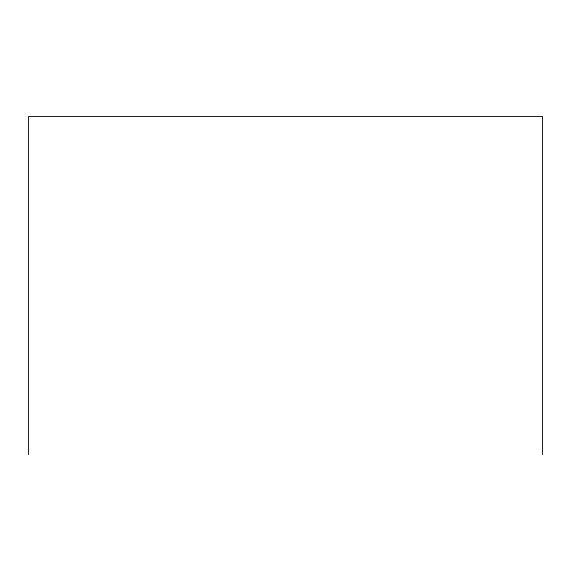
<?xml version="1.0" encoding="UTF-8"?>
<svg xmlns="http://www.w3.org/2000/svg" width="571" height="571" viewBox="0 0 571 571"><rect width="100%" height="100%" fill="white"/><g stroke="black" fill="none" stroke-linecap="round" stroke-linejoin="round"><path stroke-width="0.86" d="M542.45 454.559L542.45 116.441L28.55 116.441L28.55 454.559"/></g></svg>
